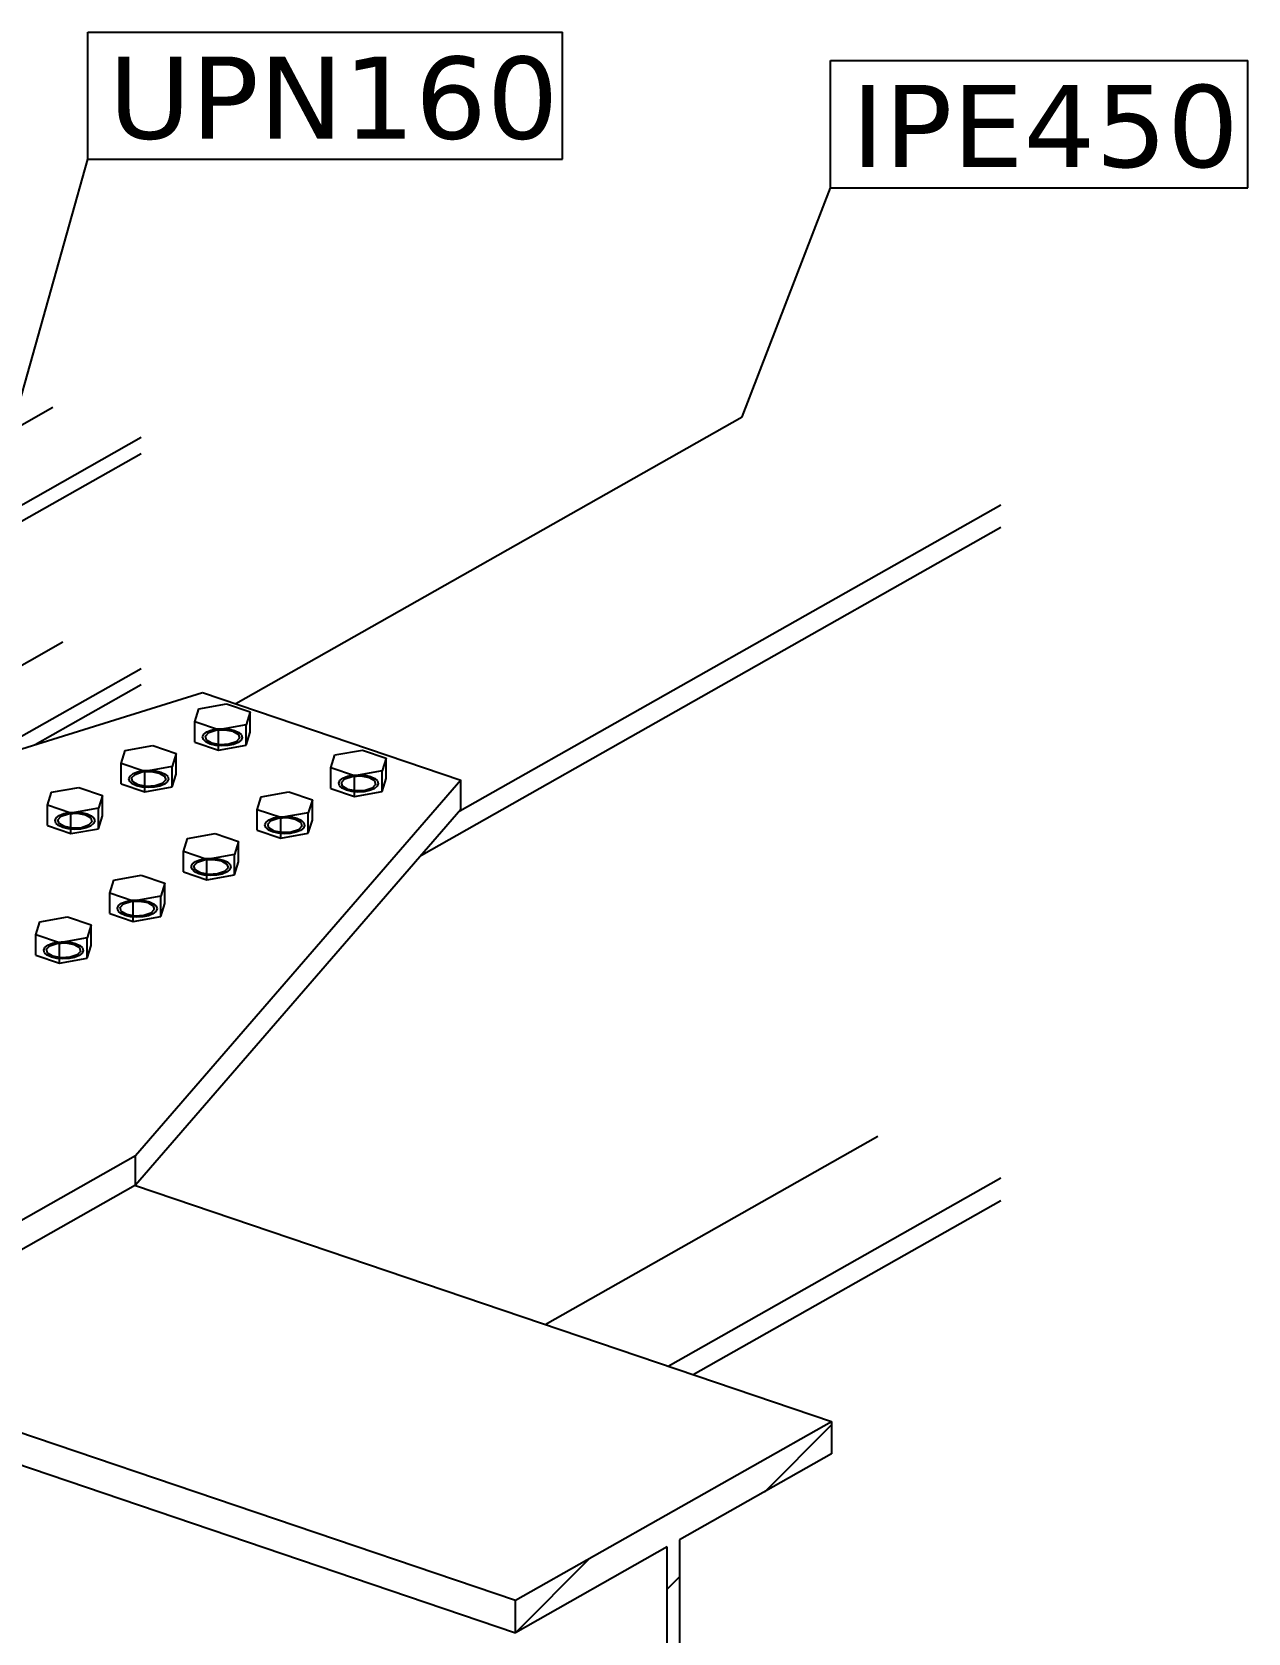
# Model space of a CAD drawing. Header units: millimetres. Extents: x 15962 to 71432, y 9666 to 72266.
# Drawn here: x 55019 to 55725, y 34266 to 35197 of the extents above; entities that cross this region are included whole.
import ezdxf

# ---------------------------------------------------------------- set-up
doc = ezdxf.new("R2010")
doc.units = ezdxf.units.MM
doc.header["$LTSCALE"] = 2
doc.styles.add('Arial Narrow', font='verdana.ttf', dxfattribs={"height": 0.2})

msp = doc.modelspace()

# ---------------------------------------------------------------- hatches: boundary and pattern name
at = {"linetype": 'Continuous'}
h = msp.add_hatch(dxfattribs=at)
h.set_pattern_fill('', scale=14, style=0, pattern_type=0)
h.set_pattern_definition([(45, (55299.693, 34265.883), (-31.431, 31.431), [])])
h.paths.add_polyline_path([(55299.6926, 34284.7574), (55299.6926, 34265.8827), (55388.0049, 34315.882), (55388.0049, 33958.162), (55299.6926, 33908.1627), (55299.6926, 33889.288), (55483.3577, 33993.2727), (55483.3577, 34012.1474), (55395.0454, 33962.1481), (55395.0454, 34319.8681), (55483.3577, 34369.8674), (55483.3577, 34388.7421)])

# ---------------------------------------------------------------- linework, layer by layer
at = {"color": 7, "linetype": 'Continuous'}
for p, q in [((55051.2671, 35196.5421), (55327.1714, 35196.5421)), ((55051.2671, 35122.5421), (55051.2671, 35196.5421)), ((55327.1714, 35122.5421), (55327.1714, 35196.5421)), ((55482.8365, 35180.0481), (55725.3912, 35180.0481)), ((55482.8365, 35106.0481), (55482.8365, 35180.0481)), ((55725.3912, 35106.0481), (55725.3912, 35180.0481)), ((54970.6901, 34835.7654), (55051.2671, 35122.5421)), ((55051.2671, 35122.5421), (55327.1714, 35122.5421)), ((55431.5768, 34972.7201), (55482.8365, 35106.0481)), ((55482.8365, 35106.0481), (55725.3912, 35106.0481)), ((55113.4647, 34795.5286), (55115.8004, 34803.052)), ((55115.8004, 34803.052), (55131.8312, 34805.927)), ((55131.8312, 34805.927), (55145.5264, 34801.2786)), ((55113.4647, 34783.6645), (55113.4647, 34795.5286)), ((55127.1598, 34790.8801), (55113.4647, 34795.5286)), ((55143.1907, 34793.7551), (55127.1598, 34790.8801)), ((55145.5264, 34801.2786), (55143.1907, 34793.7551)), ((55143.1907, 34781.891), (55143.1907, 34793.7551)), ((55145.5264, 34789.4145), (55145.5264, 34801.2786)), ((55113.4647, 34783.6645), (55127.1598, 34779.016)), ((55118.0009, 34786.6934), (55118.672, 34788.243)), ((55118.455, 34785.1288), (55118.0009, 34786.6934)), ((55119.9897, 34783.7022), (55118.455, 34785.1288)), ((55118.672, 34788.243), (55120.4026, 34789.6258)), ((55119.5869, 34787.1306), (55121.5886, 34789.2233)), ((55120.2401, 34784.8796), (55119.5869, 34787.1306)), ((55122.455, 34782.5534), (55119.9897, 34783.7022)), ((55123.3734, 34783.0733), (55120.2401, 34784.8796)), ((55120.4026, 34789.6258), (55123.0233, 34790.7065)), ((55121.5886, 34789.2233), (55125.709, 34790.5968)), ((55123.0233, 34790.7065), (55126.2775, 34791.3794)), ((55125.709, 34790.5968), (55130.844, 34790.8832)), ((55126.2775, 34791.3794), (55129.8467, 34791.5784)), ((55127.1598, 34779.016), (55127.1598, 34790.8801)), ((55129.8467, 34791.5784), (55133.3816, 34791.2842)), ((55130.844, 34790.8832), (55135.6177, 34790.0056)), ((55137.4024, 34783.8557), (55133.282, 34782.4822)), ((55133.3816, 34791.2842), (55136.536, 34790.5256)), ((55135.6177, 34790.0056), (55138.7509, 34788.1994)), ((55138.5885, 34783.4531), (55135.9678, 34782.3724)), ((55136.536, 34790.5256), (55139.0013, 34789.3767)), ((55139.4042, 34785.9483), (55137.4024, 34783.8557)), ((55140.319, 34784.836), (55138.5885, 34783.4531)), ((55138.7509, 34788.1994), (55139.4042, 34785.9483)), ((55139.0013, 34789.3767), (55140.5361, 34787.9502)), ((55140.9902, 34786.3855), (55140.319, 34784.836)), ((55140.5361, 34787.9502), (55140.9902, 34786.3855)), ((55143.1907, 34781.891), (55145.5264, 34789.4145)), ((55070.6095, 34771.2655), (55072.9452, 34778.7889)), ((55072.9452, 34778.7889), (55088.976, 34781.6639)), ((55088.976, 34781.6639), (55102.6712, 34777.0155)), ((55102.6712, 34777.0155), (55100.3355, 34769.492)), ((55102.6712, 34765.1514), (55102.6712, 34777.0155)), ((55125.6095, 34781.7948), (55122.455, 34782.5534)), ((55128.147, 34782.1958), (55123.3734, 34783.0733)), ((55129.1443, 34781.5006), (55125.6095, 34781.7948)), ((55127.1598, 34779.016), (55143.1907, 34781.891)), ((55133.282, 34782.4822), (55128.147, 34782.1958)), ((55132.7136, 34781.6996), (55129.1443, 34781.5006)), ((55135.9678, 34782.3724), (55132.7136, 34781.6996)), ((55192.5337, 34768.6907), (55194.8693, 34776.2142)), ((55194.8693, 34776.2142), (55210.9002, 34779.0892)), ((55210.9002, 34779.0892), (55224.5953, 34774.4407)), ((55224.5953, 34774.4407), (55222.2596, 34766.9173)), ((55224.5953, 34762.5767), (55224.5953, 34774.4407)), ((55070.6095, 34759.4014), (55070.6095, 34771.2655)), ((55084.3046, 34766.617), (55070.6095, 34771.2655)), ((55075.8168, 34763.9799), (55077.5474, 34765.3627)), ((55076.7317, 34762.8675), (55078.7334, 34764.9602)), ((55077.5474, 34765.3627), (55080.1681, 34766.4435)), ((55078.7334, 34764.9602), (55082.8538, 34766.3337)), ((55080.1681, 34766.4435), (55083.4223, 34767.1163)), ((55082.8538, 34766.3337), (55087.9888, 34766.6201)), ((55083.4223, 34767.1163), (55086.9915, 34767.3153)), ((55100.3355, 34769.492), (55084.3046, 34766.617)), ((55084.3046, 34754.7529), (55084.3046, 34766.617)), ((55086.9915, 34767.3153), (55090.5264, 34767.0211)), ((55087.9888, 34766.6201), (55092.7625, 34765.7425)), ((55090.5264, 34767.0211), (55093.6808, 34766.2625)), ((55092.7625, 34765.7425), (55095.8957, 34763.9363)), ((55093.6808, 34766.2625), (55096.1461, 34765.1136)), ((55096.1461, 34765.1136), (55097.6809, 34763.6871)), ((55100.3355, 34757.6279), (55100.3355, 34769.492)), ((55100.3355, 34757.6279), (55102.6712, 34765.1514)), ((55192.5337, 34756.8266), (55192.5337, 34768.6907)), ((55206.2288, 34764.0423), (55192.5337, 34768.6907)), ((55202.0922, 34763.8687), (55205.3465, 34764.5415)), ((55205.3465, 34764.5415), (55208.9157, 34764.7406)), ((55222.2596, 34766.9173), (55206.2288, 34764.0423)), ((55208.9157, 34764.7406), (55212.4505, 34764.4464)), ((55222.2596, 34755.0532), (55222.2596, 34766.9173)), ((55030.09, 34754.5258), (55046.1208, 34757.4008)), ((55046.1208, 34757.4008), (55059.8159, 34752.7524)), ((55070.6095, 34759.4014), (55084.3046, 34754.7529)), ((55075.1457, 34762.4303), (55075.8168, 34763.9799)), ((55075.5997, 34760.8657), (55075.1457, 34762.4303)), ((55077.1345, 34759.4391), (55075.5997, 34760.8657)), ((55077.3849, 34760.6165), (55076.7317, 34762.8675)), ((55079.5998, 34758.2903), (55077.1345, 34759.4391)), ((55080.5181, 34758.8102), (55077.3849, 34760.6165)), ((55082.7543, 34757.5317), (55079.5998, 34758.2903)), ((55085.2918, 34757.9327), (55080.5181, 34758.8102)), ((55086.2891, 34757.2375), (55082.7543, 34757.5317)), ((55084.3046, 34754.7529), (55100.3355, 34757.6279)), ((55090.4268, 34758.2191), (55085.2918, 34757.9327)), ((55089.8584, 34757.4365), (55086.2891, 34757.2375)), ((55093.1126, 34758.1093), (55089.8584, 34757.4365)), ((55094.5472, 34759.5926), (55090.4268, 34758.2191)), ((55095.7333, 34759.19), (55093.1126, 34758.1093)), ((55096.549, 34761.6852), (55094.5472, 34759.5926)), ((55097.4638, 34760.5729), (55095.7333, 34759.19)), ((55095.8957, 34763.9363), (55096.549, 34761.6852)), ((55098.135, 34762.1224), (55097.4638, 34760.5729)), ((55097.6809, 34763.6871), (55098.135, 34762.1224)), ((55192.5337, 34756.8266), (55206.2288, 34752.1782)), ((55197.0699, 34759.8556), (55197.741, 34761.4052)), ((55197.5239, 34758.291), (55197.0699, 34759.8556)), ((55199.0587, 34756.8644), (55197.5239, 34758.291)), ((55197.741, 34761.4052), (55199.4716, 34762.788)), ((55198.6558, 34760.2928), (55200.6576, 34762.3854)), ((55199.3091, 34758.0418), (55198.6558, 34760.2928)), ((55201.524, 34755.7156), (55199.0587, 34756.8644)), ((55202.4423, 34756.2355), (55199.3091, 34758.0418)), ((55199.4716, 34762.788), (55202.0922, 34763.8687)), ((55200.6576, 34762.3854), (55204.778, 34763.7589)), ((55204.6784, 34754.9569), (55201.524, 34755.7156)), ((55207.216, 34755.358), (55202.4423, 34756.2355)), ((55204.778, 34763.7589), (55209.913, 34764.0453)), ((55206.2288, 34752.1782), (55206.2288, 34764.0423)), ((55212.351, 34755.6443), (55207.216, 34755.358)), ((55209.913, 34764.0453), (55214.6867, 34763.1678)), ((55215.0367, 34755.5346), (55211.7825, 34754.8618)), ((55216.4714, 34757.0179), (55212.351, 34755.6443)), ((55212.4505, 34764.4464), (55215.605, 34763.6877)), ((55214.6867, 34763.1678), (55217.8199, 34761.3615)), ((55217.6574, 34756.6153), (55215.0367, 34755.5346)), ((55215.605, 34763.6877), (55218.0703, 34762.5389)), ((55218.4731, 34759.1105), (55216.4714, 34757.0179)), ((55219.388, 34757.9981), (55217.6574, 34756.6153)), ((55217.8199, 34761.3615), (55218.4731, 34759.1105)), ((55218.0703, 34762.5389), (55219.6051, 34761.1123)), ((55220.0591, 34759.5477), (55219.388, 34757.9981)), ((55219.6051, 34761.1123), (55220.0591, 34759.5477)), ((55222.2596, 34755.0532), (55224.5953, 34762.5767)), ((55027.7543, 34747.0024), (55030.09, 34754.5258)), ((55027.7543, 34735.1383), (55027.7543, 34747.0024)), ((55041.4494, 34742.3539), (55027.7543, 34747.0024)), ((55059.8159, 34752.7524), (55057.4803, 34745.2289)), ((55059.8159, 34740.8883), (55059.8159, 34752.7524)), ((55149.6785, 34744.4276), (55152.0141, 34751.9511)), ((55152.0141, 34751.9511), (55168.045, 34754.8261)), ((55168.045, 34754.8261), (55181.7401, 34750.1776)), ((55181.7401, 34750.1776), (55179.4044, 34742.6542)), ((55181.7401, 34738.3136), (55181.7401, 34750.1776)), ((55208.2133, 34754.6627), (55204.6784, 34754.9569)), ((55206.2288, 34752.1782), (55222.2596, 34755.0532)), ((55211.7825, 34754.8618), (55208.2133, 34754.6627)), ((55032.2905, 34738.1673), (55032.9616, 34739.7168)), ((55032.7445, 34736.6026), (55032.2905, 34738.1673)), ((55032.9616, 34739.7168), (55034.6922, 34741.0997)), ((55033.8765, 34738.6045), (55035.8782, 34740.6971)), ((55034.5297, 34736.3534), (55033.8765, 34738.6045)), ((55034.6922, 34741.0997), (55037.3129, 34742.1804)), ((55035.8782, 34740.6971), (55039.9986, 34742.0706)), ((55037.3129, 34742.1804), (55040.5671, 34742.8532)), ((55039.9986, 34742.0706), (55045.1336, 34742.357)), ((55040.5671, 34742.8532), (55044.1363, 34743.0522)), ((55057.4803, 34745.2289), (55041.4494, 34742.3539)), ((55041.4494, 34730.4898), (55041.4494, 34742.3539)), ((55044.1363, 34743.0522), (55047.6712, 34742.758)), ((55045.1336, 34742.357), (55049.9073, 34741.4795)), ((55047.6712, 34742.758), (55050.8256, 34741.9994)), ((55049.9073, 34741.4795), (55053.0405, 34739.6732)), ((55050.8256, 34741.9994), (55053.2909, 34740.8506)), ((55053.6938, 34737.4222), (55051.692, 34735.3295)), ((55053.0405, 34739.6732), (55053.6938, 34737.4222)), ((55053.2909, 34740.8506), (55054.8257, 34739.424)), ((55055.2798, 34737.8594), (55054.6086, 34736.3098)), ((55054.8257, 34739.424), (55055.2798, 34737.8594)), ((55057.4803, 34733.3649), (55057.4803, 34745.2289)), ((55057.4803, 34733.3649), (55059.8159, 34740.8883)), ((55149.6785, 34732.5636), (55149.6785, 34744.4276)), ((55163.3736, 34739.7792), (55149.6785, 34744.4276)), ((55154.2146, 34735.5925), (55154.8858, 34737.1421)), ((55154.8858, 34737.1421), (55156.6164, 34738.5249)), ((55155.8006, 34736.0297), (55157.8024, 34738.1223)), ((55156.6164, 34738.5249), (55159.237, 34739.6056)), ((55157.8024, 34738.1223), (55161.9228, 34739.4959)), ((55159.237, 34739.6056), (55162.4913, 34740.2784)), ((55161.9228, 34739.4959), (55167.0578, 34739.7822)), ((55162.4913, 34740.2784), (55166.0605, 34740.4775)), ((55179.4044, 34742.6542), (55163.3736, 34739.7792)), ((55163.3736, 34727.9151), (55163.3736, 34739.7792)), ((55166.0605, 34740.4775), (55169.5953, 34740.1833)), ((55167.0578, 34739.7822), (55171.8315, 34738.9047)), ((55169.5953, 34740.1833), (55172.7498, 34739.4246)), ((55171.8315, 34738.9047), (55174.9647, 34737.0984)), ((55172.7498, 34739.4246), (55175.2151, 34738.2758)), ((55174.9647, 34737.0984), (55175.6179, 34734.8474)), ((55175.2151, 34738.2758), (55176.7499, 34736.8493)), ((55176.7499, 34736.8493), (55177.2039, 34735.2846)), ((55179.4044, 34730.7901), (55179.4044, 34742.6542)), ((55179.4044, 34730.7901), (55181.7401, 34738.3136)), ((55027.7543, 34735.1383), (55041.4494, 34730.4898)), ((55034.2793, 34735.1761), (55032.7445, 34736.6026)), ((55036.7446, 34734.0272), (55034.2793, 34735.1761)), ((55037.6629, 34734.5472), (55034.5297, 34736.3534)), ((55039.8991, 34733.2686), (55036.7446, 34734.0272)), ((55042.4366, 34733.6696), (55037.6629, 34734.5472)), ((55043.4339, 34732.9744), (55039.8991, 34733.2686)), ((55041.4494, 34730.4898), (55057.4803, 34733.3649)), ((55047.5716, 34733.956), (55042.4366, 34733.6696)), ((55047.0032, 34733.1734), (55043.4339, 34732.9744)), ((55050.2574, 34733.8462), (55047.0032, 34733.1734)), ((55051.692, 34735.3295), (55047.5716, 34733.956)), ((55052.878, 34734.927), (55050.2574, 34733.8462)), ((55054.6086, 34736.3098), (55052.878, 34734.927)), ((55106.8233, 34720.1645), (55109.1589, 34727.688)), ((55109.1589, 34727.688), (55125.1898, 34730.563)), ((55125.1898, 34730.563), (55138.8849, 34725.9146)), ((55149.6785, 34732.5636), (55163.3736, 34727.9151)), ((55154.6687, 34734.0279), (55154.2146, 34735.5925)), ((55156.2035, 34732.6013), (55154.6687, 34734.0279)), ((55156.4539, 34733.7787), (55155.8006, 34736.0297)), ((55158.6688, 34731.4525), (55156.2035, 34732.6013)), ((55159.5871, 34731.9724), (55156.4539, 34733.7787)), ((55161.8232, 34730.6938), (55158.6688, 34731.4525)), ((55164.3608, 34731.0949), (55159.5871, 34731.9724)), ((55165.3581, 34730.3996), (55161.8232, 34730.6938)), ((55163.3736, 34727.9151), (55179.4044, 34730.7901)), ((55169.4958, 34731.3813), (55164.3608, 34731.0949)), ((55168.9273, 34730.5987), (55165.3581, 34730.3996)), ((55172.1815, 34731.2715), (55168.9273, 34730.5987)), ((55173.6162, 34732.7548), (55169.4958, 34731.3813)), ((55174.8022, 34732.3522), (55172.1815, 34731.2715)), ((55175.6179, 34734.8474), (55173.6162, 34732.7548)), ((55176.5328, 34733.735), (55174.8022, 34732.3522)), ((55177.2039, 34735.2846), (55176.5328, 34733.735)), ((55106.8233, 34708.3005), (55106.8233, 34720.1645)), ((55120.5184, 34715.5161), (55106.8233, 34720.1645)), ((55136.5492, 34718.3911), (55120.5184, 34715.5161)), ((55138.8849, 34725.9146), (55136.5492, 34718.3911)), ((55136.5492, 34706.527), (55136.5492, 34718.3911)), ((55138.8849, 34714.0505), (55138.8849, 34725.9146)), ((55111.3594, 34711.3294), (55112.0306, 34712.879)), ((55111.8135, 34709.7648), (55111.3594, 34711.3294)), ((55113.3483, 34708.3382), (55111.8135, 34709.7648)), ((55112.0306, 34712.879), (55113.7612, 34714.2618)), ((55112.9454, 34711.7666), (55114.9472, 34713.8593)), ((55113.5987, 34709.5156), (55112.9454, 34711.7666)), ((55116.7319, 34707.7093), (55113.5987, 34709.5156)), ((55113.7612, 34714.2618), (55116.3818, 34715.3425)), ((55114.9472, 34713.8593), (55119.0676, 34715.2328)), ((55116.3818, 34715.3425), (55119.636, 34716.0153)), ((55119.0676, 34715.2328), (55124.2026, 34715.5191)), ((55119.636, 34716.0153), (55123.2053, 34716.2144)), ((55120.5184, 34703.652), (55120.5184, 34715.5161)), ((55123.2053, 34716.2144), (55126.7401, 34715.9202)), ((55124.2026, 34715.5191), (55128.9763, 34714.6416)), ((55126.7401, 34715.9202), (55129.8946, 34715.1616)), ((55128.9763, 34714.6416), (55132.1095, 34712.8354)), ((55129.8946, 34715.1616), (55132.3599, 34714.0127)), ((55132.7627, 34710.5843), (55130.761, 34708.4917)), ((55133.6776, 34709.4719), (55131.947, 34708.0891)), ((55132.1095, 34712.8354), (55132.7627, 34710.5843)), ((55132.3599, 34714.0127), (55133.8947, 34712.5862)), ((55134.3487, 34711.0215), (55133.6776, 34709.4719)), ((55133.8947, 34712.5862), (55134.3487, 34711.0215)), ((55136.5492, 34706.527), (55138.8849, 34714.0505)), ((55063.968, 34695.9015), (55066.3037, 34703.4249)), ((55066.3037, 34703.4249), (55082.3346, 34706.2999)), ((55082.3346, 34706.2999), (55096.0297, 34701.6515)), ((55096.0297, 34701.6515), (55093.694, 34694.128)), ((55096.0297, 34689.7874), (55096.0297, 34701.6515)), ((55106.8233, 34708.3005), (55120.5184, 34703.652)), ((55115.8136, 34707.1894), (55113.3483, 34708.3382)), ((55118.968, 34706.4308), (55115.8136, 34707.1894)), ((55121.5056, 34706.8318), (55116.7319, 34707.7093)), ((55122.5029, 34706.1366), (55118.968, 34706.4308)), ((55120.5184, 34703.652), (55136.5492, 34706.527)), ((55126.6406, 34707.1182), (55121.5056, 34706.8318)), ((55126.0721, 34706.3356), (55122.5029, 34706.1366)), ((55129.3263, 34707.0084), (55126.0721, 34706.3356)), ((55130.761, 34708.4917), (55126.6406, 34707.1182)), ((55131.947, 34708.0891), (55129.3263, 34707.0084)), ((55063.968, 34684.0374), (55063.968, 34695.9015)), ((55077.6632, 34691.253), (55063.968, 34695.9015)), ((55070.9059, 34689.9987), (55073.5266, 34691.0794)), ((55072.092, 34689.5962), (55076.2124, 34690.9697)), ((55073.5266, 34691.0794), (55076.7808, 34691.7523)), ((55076.2124, 34690.9697), (55081.3474, 34691.2561)), ((55076.7808, 34691.7523), (55080.3501, 34691.9513)), ((55093.694, 34694.128), (55077.6632, 34691.253)), ((55077.6632, 34679.3889), (55077.6632, 34691.253)), ((55080.3501, 34691.9513), (55083.8849, 34691.6571)), ((55081.3474, 34691.2561), (55086.1211, 34690.3785)), ((55083.8849, 34691.6571), (55087.0394, 34690.8985)), ((55086.1211, 34690.3785), (55089.2543, 34688.5723)), ((55087.0394, 34690.8985), (55089.5047, 34689.7496)), ((55093.694, 34682.2639), (55093.694, 34694.128)), ((55023.4485, 34679.1618), (55039.4794, 34682.0368)), ((55039.4794, 34682.0368), (55053.1745, 34677.3884)), ((55063.968, 34684.0374), (55077.6632, 34679.3889)), ((55068.5042, 34687.0663), (55069.1754, 34688.6159)), ((55068.9583, 34685.5017), (55068.5042, 34687.0663)), ((55070.4931, 34684.0751), (55068.9583, 34685.5017)), ((55069.1754, 34688.6159), (55070.9059, 34689.9987)), ((55070.0902, 34687.5035), (55072.092, 34689.5962)), ((55070.7435, 34685.2525), (55070.0902, 34687.5035)), ((55072.9584, 34682.9263), (55070.4931, 34684.0751)), ((55073.8767, 34683.4462), (55070.7435, 34685.2525)), ((55076.1128, 34682.1677), (55072.9584, 34682.9263)), ((55078.6504, 34682.5687), (55073.8767, 34683.4462)), ((55079.6477, 34681.8735), (55076.1128, 34682.1677)), ((55077.6632, 34679.3889), (55093.694, 34682.2639)), ((55083.7854, 34682.8551), (55078.6504, 34682.5687)), ((55083.2169, 34682.0725), (55079.6477, 34681.8735)), ((55086.4711, 34682.7453), (55083.2169, 34682.0725)), ((55087.9058, 34684.2286), (55083.7854, 34682.8551)), ((55089.0918, 34683.826), (55086.4711, 34682.7453)), ((55089.9075, 34686.3212), (55087.9058, 34684.2286)), ((55090.8224, 34685.2089), (55089.0918, 34683.826)), ((55089.2543, 34688.5723), (55089.9075, 34686.3212)), ((55089.5047, 34689.7496), (55091.0395, 34688.3231)), ((55091.4935, 34686.7584), (55090.8224, 34685.2089)), ((55091.0395, 34688.3231), (55091.4935, 34686.7584)), ((55093.694, 34682.2639), (55096.0297, 34689.7874)), ((55021.1128, 34671.6384), (55023.4485, 34679.1618)), ((55021.1128, 34659.7743), (55021.1128, 34671.6384)), ((55034.808, 34666.9899), (55021.1128, 34671.6384)), ((55053.1745, 34677.3884), (55050.8388, 34669.8649)), ((55053.1745, 34665.5243), (55053.1745, 34677.3884)), ((55025.649, 34662.8033), (55026.3202, 34664.3528)), ((55026.1031, 34661.2386), (55025.649, 34662.8033)), ((55026.3202, 34664.3528), (55028.0507, 34665.7356)), ((55027.235, 34663.2404), (55029.2368, 34665.3331)), ((55027.8883, 34660.9894), (55027.235, 34663.2404)), ((55028.0507, 34665.7356), (55030.6714, 34666.8164)), ((55029.2368, 34665.3331), (55033.3572, 34666.7066)), ((55030.6714, 34666.8164), (55033.9256, 34667.4892)), ((55033.3572, 34666.7066), (55038.4922, 34666.993)), ((55033.9256, 34667.4892), (55037.4949, 34667.6882)), ((55050.8388, 34669.8649), (55034.808, 34666.9899)), ((55034.808, 34655.1258), (55034.808, 34666.9899)), ((55037.4949, 34667.6882), (55041.0297, 34667.394)), ((55038.4922, 34666.993), (55043.2658, 34666.1155)), ((55041.0297, 34667.394), (55044.1842, 34666.6354)), ((55043.2658, 34666.1155), (55046.3991, 34664.3092)), ((55044.1842, 34666.6354), (55046.6495, 34665.4865)), ((55046.3991, 34664.3092), (55047.0523, 34662.0582)), ((55046.6495, 34665.4865), (55048.1843, 34664.06)), ((55048.6383, 34662.4953), (55047.9672, 34660.9458)), ((55048.1843, 34664.06), (55048.6383, 34662.4953)), ((55050.8388, 34658.0008), (55050.8388, 34669.8649)), ((55050.8388, 34658.0008), (55053.1745, 34665.5243)), ((55021.1128, 34659.7743), (55034.808, 34655.1258)), ((55027.6379, 34659.812), (55026.1031, 34661.2386)), ((55030.1032, 34658.6632), (55027.6379, 34659.812)), ((55031.0215, 34659.1831), (55027.8883, 34660.9894)), ((55033.2576, 34657.9046), (55030.1032, 34658.6632)), ((55035.7952, 34658.3056), (55031.0215, 34659.1831)), ((55036.7925, 34657.6104), (55033.2576, 34657.9046)), ((55034.808, 34655.1258), (55050.8388, 34658.0008)), ((55040.9302, 34658.592), (55035.7952, 34658.3056)), ((55040.3617, 34657.8094), (55036.7925, 34657.6104)), ((55043.6159, 34658.4822), (55040.3617, 34657.8094)), ((55045.0506, 34659.9655), (55040.9302, 34658.592)), ((55046.2366, 34659.5629), (55043.6159, 34658.4822)), ((55047.0523, 34662.0582), (55045.0506, 34659.9655)), ((55047.9672, 34660.9458), (55046.2366, 34659.5629))]:
    msp.add_line(p, q, dxfattribs=at)
at = {"color": 2, "linetype": 'Continuous'}
for p, q in [((54968.2982, 34942.9649), (55030.8841, 34978.3988)), ((55137.2138, 34806.0584), (55431.5762, 34972.7198)), ((54968.2982, 34896.4224), (55082.279, 34960.9542)), ((54968.2982, 34886.985), (55082.279, 34951.5169)), ((55267.4998, 34743.7741), (55581.8073, 34921.7279)), ((55245.205, 34718.0289), (55581.8073, 34908.6055)), ((54968.2982, 34803.2249), (55036.8143, 34842.0163)), ((54983.6986, 34770.7718), (55082.279, 34826.5845)), ((54968.2982, 34765.9747), (55117.9808, 34812.5995)), ((55020.7552, 34782.3146), (55082.279, 34817.1472)), ((55117.9808, 34812.5995), (55268.1001, 34761.5444)), ((55268.1001, 34761.5444), (55078.9326, 34543.1009)), ((55268.1001, 34744.4673), (55268.1001, 34761.5444)), ((55268.1001, 34744.4673), (55078.9326, 34526.0238)), ((55317.0917, 34445.1762), (55510.408, 34554.6275)), ((55078.9326, 34543.1009), (54895.2674, 34439.1162)), ((55078.9326, 34526.0238), (55078.9326, 34543.1009)), ((55078.9326, 34526.0238), (54895.2674, 34422.0391)), ((55078.9201, 34526.0167), (55483.3577, 34388.7421)), ((55388.4912, 34420.9418), (55581.8073, 34530.393)), ((55402.9815, 34416.0235), (55581.8073, 34517.2706)), ((54895.2501, 34422.0337), (55299.6926, 34284.7574)), ((54866.3167, 34412.9796), (55299.6926, 34265.8827)), ((55299.6926, 34284.7574), (55483.3577, 34388.7421)), ((55483.3577, 34388.7421), (55483.3577, 34369.8674)), ((55483.3577, 34369.8674), (55395.0454, 34319.8681)), ((55395.0454, 34319.8681), (55395.0454, 33962.1481)), ((55388.0049, 34315.882), (55299.6926, 34265.8827)), ((55388.0049, 33958.162), (55388.0049, 34315.882)), ((55299.6926, 34265.8827), (55299.6926, 34284.7574))]:
    msp.add_line(p, q, dxfattribs=at)

# ---------------------------------------------------------------- wipeouts: each hides what was drawn before it
at = {"color": 0}
for points in [[(55315.1714, 35134.5421), (55315.1714, 35184.5421), (55063.2671, 35184.5421), (55063.2671, 35134.5421)], [(55713.3912, 35118.0481), (55713.3912, 35168.0481), (55494.8365, 35168.0481), (55494.8365, 35118.0481)]]:
    msp.add_wipeout(points, dxfattribs=at)

# ---------------------------------------------------------------- next in the draw order: wipeouts: each hides what was drawn before it
for points in [[(55315.1714, 35134.5421), (55315.1714, 35184.5421), (55063.2671, 35184.5421), (55063.2671, 35134.5421)], [(55713.3912, 35118.0481), (55713.3912, 35168.0481), (55494.8365, 35168.0481), (55494.8365, 35118.0481)]]:
    msp.add_wipeout(points, dxfattribs=at)

# ---------------------------------------------------------------- next in the draw order: texts
at = {"color": 96, "style": 'Arial Narrow'}
for s, p in [('UPN160', (55063.2671, 35134.5421)), ('IPE450', (55494.8365, 35118.0481))]:
    msp.add_text(s, height=47.75391, dxfattribs=at).set_placement(p)

doc.saveas('drawing.dxf')
